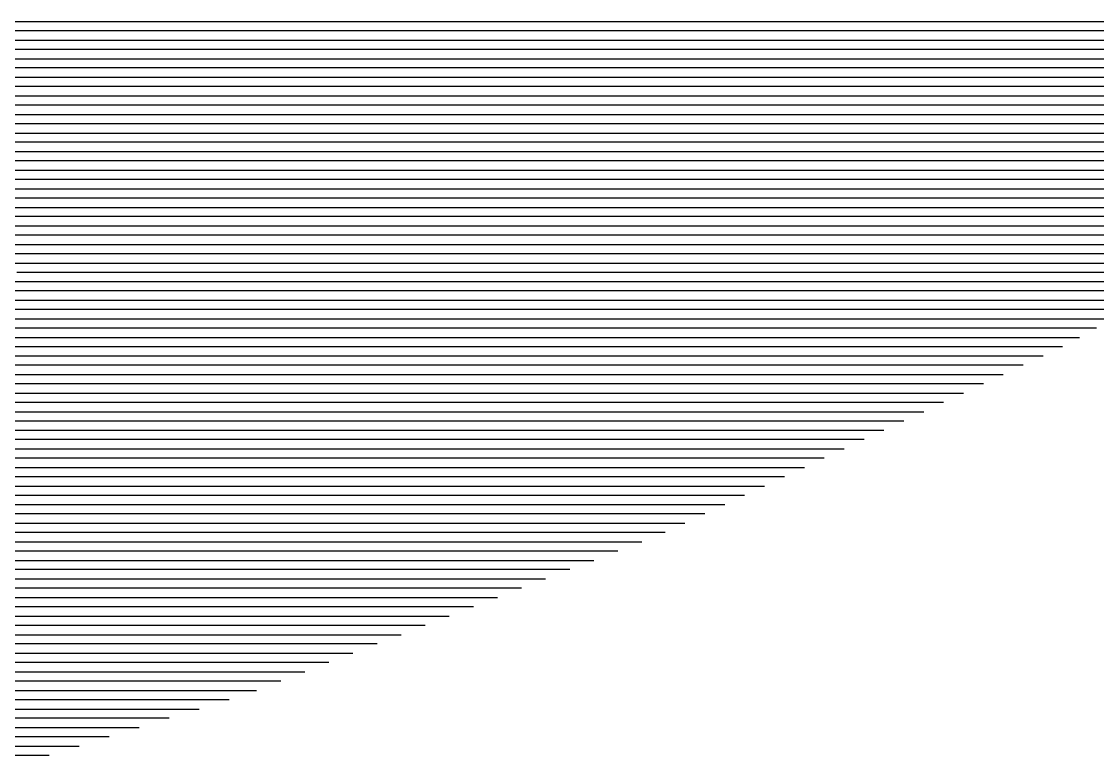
# Model space of a CAD drawing. Header units: metres. Extents: x -6.9 to 6.9, y -7 to 7.
# Drawn here: x 2.026 to 3.185, y -6.674 to -5.884 of the extents above; entities that cross this region are included whole.
import ezdxf

# ---------------------------------------------------------------- set-up
doc = ezdxf.new("R2010")
doc.units = ezdxf.units.M

msp = doc.modelspace()

# ---------------------------------------------------------------- linework, layer by layer
for p, q in [((1.87462, -5.883531, 0.339654), (2.042002, -5.883531, 0.360898)), ((2.042002, -5.883531, 0.360898), (2.381151, -5.883531, 0.405377)), ((2.381151, -5.883531, 0.405377), (2.517074, -5.883531, 0.422836)), ((2.517074, -5.883531, 0.422836), (2.913884, -5.883531, 0.475431)), ((2.913884, -5.883531, 0.475431), (3.007522, -5.883531, 0.487597)), ((3.007522, -5.883531, 0.487597), (3.42137, -5.883531, 0.543003)), ((2.045124, -5.893531, 0.361674), (1.880053, -5.893531, 0.340723)), ((2.38719, -5.893531, 0.406536), (2.045124, -5.893531, 0.361674)), ((2.520651, -5.893531, 0.423679), (2.38719, -5.893531, 0.406536)), ((2.920471, -5.893531, 0.476672), (2.520651, -5.893531, 0.423679)), ((3.011443, -5.893531, 0.488492), (2.920471, -5.893531, 0.476672)), ((3.42803, -5.893531, 0.544265), (3.011443, -5.893531, 0.488492)), ((1.885486, -5.903531, 0.341793), (2.048246, -5.903531, 0.36245)), ((2.048246, -5.903531, 0.36245), (2.393228, -5.903531, 0.407694)), ((2.393228, -5.903531, 0.407694), (2.524228, -5.903531, 0.424522)), ((2.524228, -5.903531, 0.424522), (2.927059, -5.903531, 0.477914)), ((2.927059, -5.903531, 0.477914), (3.015365, -5.903531, 0.489388)), ((3.015365, -5.903531, 0.489388), (3.43469, -5.903531, 0.545527)), ((2.051368, -5.913531, 0.363227), (1.890919, -5.913531, 0.342863)), ((2.399267, -5.913531, 0.408853), (2.051368, -5.913531, 0.363227)), ((2.527806, -5.913531, 0.425364), (2.399267, -5.913531, 0.408853)), ((2.933647, -5.913531, 0.479156), (2.527806, -5.913531, 0.425364)), ((3.019286, -5.913531, 0.490283), (2.933647, -5.913531, 0.479156)), ((3.44135, -5.913531, 0.546789), (3.019286, -5.913531, 0.490283)), ((1.896352, -5.923531, 0.343932), (2.054491, -5.923531, 0.364003)), ((2.054491, -5.923531, 0.364003), (2.405306, -5.923531, 0.410012)), ((2.405306, -5.923531, 0.410012), (2.531383, -5.923531, 0.426207)), ((2.531383, -5.923531, 0.426207), (2.940235, -5.923531, 0.480398)), ((2.940235, -5.923531, 0.480398), (3.023207, -5.923531, 0.491178)), ((3.023207, -5.923531, 0.491178), (3.44801, -5.923531, 0.548051)), ((2.057613, -5.933531, 0.36478), (1.901785, -5.933531, 0.345002)), ((2.411345, -5.933531, 0.411171), (2.057613, -5.933531, 0.36478)), ((2.53496, -5.933531, 0.42705), (2.411345, -5.933531, 0.411171)), ((2.946822, -5.933531, 0.481639), (2.53496, -5.933531, 0.42705)), ((3.027129, -5.933531, 0.492073), (2.946822, -5.933531, 0.481639)), ((3.45467, -5.933531, 0.549313), (3.027129, -5.933531, 0.492073)), ((1.907218, -5.943531, 0.346072), (2.060735, -5.943531, 0.365556)), ((2.063858, -5.953531, 0.366332), (1.91265, -5.953531, 0.347141)), ((2.060735, -5.943531, 0.365556), (2.417383, -5.943531, 0.41233)), ((2.423422, -5.953531, 0.413489), (2.063858, -5.953531, 0.366332)), ((2.417383, -5.943531, 0.41233), (2.538537, -5.943531, 0.427893)), ((2.542115, -5.953531, 0.428735), (2.423422, -5.953531, 0.413489)), ((2.538537, -5.943531, 0.427893), (2.95341, -5.943531, 0.482881)), ((2.959998, -5.953531, 0.484123), (2.542115, -5.953531, 0.428735)), ((2.95341, -5.943531, 0.482881), (3.03105, -5.943531, 0.492969)), ((3.034972, -5.953531, 0.493864), (2.959998, -5.953531, 0.484123)), ((3.03105, -5.943531, 0.492969), (3.46133, -5.943531, 0.550575)), ((3.46799, -5.953531, 0.551837), (3.034972, -5.953531, 0.493864)), ((1.918083, -5.963531, 0.348211), (2.06698, -5.963531, 0.367109)), ((2.06698, -5.963531, 0.367109), (2.429461, -5.963531, 0.414648)), ((2.429461, -5.963531, 0.414648), (2.545692, -5.963531, 0.429578)), ((2.545692, -5.963531, 0.429578), (2.966585, -5.963531, 0.485364)), ((2.966585, -5.963531, 0.485364), (3.038893, -5.963531, 0.494759)), ((3.038893, -5.963531, 0.494759), (3.47465, -5.963531, 0.553099)), ((2.070102, -5.973531, 0.367885), (1.923516, -5.973531, 0.349281)), ((2.435499, -5.973531, 0.415807), (2.070102, -5.973531, 0.367885)), ((2.549269, -5.973531, 0.430421), (2.435499, -5.973531, 0.415807)), ((2.973173, -5.973531, 0.486606), (2.549269, -5.973531, 0.430421)), ((3.042815, -5.973531, 0.495655), (2.973173, -5.973531, 0.486606)), ((3.48131, -5.973531, 0.554361), (3.042815, -5.973531, 0.495655)), ((1.928949, -5.983531, 0.35035), (2.073224, -5.983531, 0.368661)), ((2.073224, -5.983531, 0.368661), (2.441538, -5.983531, 0.416965)), ((2.441538, -5.983531, 0.416965), (2.552846, -5.983531, 0.431263)), ((2.552846, -5.983531, 0.431263), (2.979761, -5.983531, 0.487848)), ((2.979761, -5.983531, 0.487848), (3.046736, -5.983531, 0.49655)), ((3.046736, -5.983531, 0.49655), (3.48797, -5.983531, 0.555623)), ((2.076347, -5.993531, 0.369438), (1.934382, -5.993531, 0.35142)), ((2.447577, -5.993531, 0.418124), (2.076347, -5.993531, 0.369438)), ((2.556423, -5.993531, 0.432106), (2.447577, -5.993531, 0.418124)), ((2.986348, -5.993531, 0.48909), (2.556423, -5.993531, 0.432106)), ((3.050658, -5.993531, 0.497445), (2.986348, -5.993531, 0.48909)), ((3.49463, -5.993531, 0.556885), (3.050658, -5.993531, 0.497445)), ((1.939815, -6.003531, 0.35249), (2.079469, -6.003531, 0.370214)), ((2.079469, -6.003531, 0.370214), (2.453615, -6.003531, 0.419283)), ((2.453615, -6.003531, 0.419283), (2.560001, -6.003531, 0.432949)), ((2.560001, -6.003531, 0.432949), (2.992936, -6.003531, 0.490331)), ((2.992936, -6.003531, 0.490331), (3.054579, -6.003531, 0.498341)), ((3.054579, -6.003531, 0.498341), (3.50129, -6.003531, 0.558147)), ((2.082591, -6.013531, 0.370991), (1.945248, -6.013531, 0.353559)), ((1.950681, -6.023531, 0.354629), (2.085713, -6.023531, 0.371767)), ((2.459654, -6.013531, 0.420442), (2.082591, -6.013531, 0.370991)), ((2.085713, -6.023531, 0.371767), (2.465693, -6.023531, 0.421601)), ((2.563578, -6.013531, 0.433791), (2.459654, -6.013531, 0.420442)), ((2.465693, -6.023531, 0.421601), (2.567155, -6.023531, 0.434634)), ((2.999524, -6.013531, 0.491573), (2.563578, -6.013531, 0.433791)), ((2.567155, -6.023531, 0.434634), (3.006112, -6.023531, 0.492815)), ((3.058501, -6.013531, 0.499236), (2.999524, -6.013531, 0.491573)), ((3.006112, -6.023531, 0.492815), (3.062422, -6.023531, 0.500131)), ((3.50795, -6.013531, 0.559409), (3.058501, -6.013531, 0.499236)), ((3.062422, -6.023531, 0.500131), (3.51461, -6.023531, 0.560671)), ((2.088836, -6.033531, 0.372543), (1.956114, -6.033531, 0.355699)), ((2.471731, -6.033531, 0.42276), (2.088836, -6.033531, 0.372543)), ((2.570732, -6.033531, 0.435477), (2.471731, -6.033531, 0.42276)), ((3.012699, -6.033531, 0.494056), (2.570732, -6.033531, 0.435477)), ((3.066344, -6.033531, 0.501026), (3.012699, -6.033531, 0.494056)), ((3.511566, -6.033531, 0.560633), (3.066344, -6.033531, 0.501026)), ((1.961547, -6.043531, 0.356768), (2.091958, -6.043531, 0.37332)), ((2.091958, -6.043531, 0.37332), (2.47777, -6.043531, 0.423919)), ((2.47777, -6.043531, 0.423919), (2.57431, -6.043531, 0.43632)), ((2.57431, -6.043531, 0.43632), (3.019287, -6.043531, 0.495298)), ((3.019287, -6.043531, 0.495298), (3.070265, -6.043531, 0.501922)), ((3.070265, -6.043531, 0.501922), (3.493359, -6.043531, 0.558566)), ((2.09508, -6.053531, 0.374096), (1.96698, -6.053531, 0.357838)), ((2.483809, -6.053531, 0.425078), (2.09508, -6.053531, 0.374096)), ((2.577887, -6.053531, 0.437162), (2.483809, -6.053531, 0.425078)), ((3.025875, -6.053531, 0.49654), (2.577887, -6.053531, 0.437162)), ((3.074186, -6.053531, 0.502817), (3.025875, -6.053531, 0.49654)), ((3.475151, -6.053531, 0.556499), (3.074186, -6.053531, 0.502817)), ((1.972412, -6.063531, 0.358908), (2.098203, -6.063531, 0.374873)), ((2.098203, -6.063531, 0.374873), (2.489848, -6.063531, 0.426237)), ((2.489848, -6.063531, 0.426237), (2.581464, -6.063531, 0.438005)), ((2.581464, -6.063531, 0.438005), (3.032462, -6.063531, 0.497782)), ((3.032462, -6.063531, 0.497782), (3.078108, -6.063531, 0.503712)), ((3.078108, -6.063531, 0.503712), (3.456944, -6.063531, 0.554431)), ((2.101325, -6.073531, 0.375649), (1.977845, -6.073531, 0.359977)), ((2.495886, -6.073531, 0.427395), (2.101325, -6.073531, 0.375649)), ((2.585041, -6.073531, 0.438848), (2.495886, -6.073531, 0.427395)), ((3.03905, -6.073531, 0.499023), (2.585041, -6.073531, 0.438848)), ((3.082029, -6.073531, 0.504608), (3.03905, -6.073531, 0.499023)), ((3.438737, -6.073531, 0.552364), (3.082029, -6.073531, 0.504608)), ((1.983278, -6.083531, 0.361047), (2.104447, -6.083531, 0.376425)), ((2.107569, -6.093531, 0.377202), (1.988711, -6.093531, 0.362117)), ((2.104447, -6.083531, 0.376425), (2.501925, -6.083531, 0.428554)), ((2.507964, -6.093531, 0.429713), (2.107569, -6.093531, 0.377202)), ((2.501925, -6.083531, 0.428554), (2.588618, -6.083531, 0.43969)), ((2.592196, -6.093531, 0.440533), (2.507964, -6.093531, 0.429713)), ((2.588618, -6.083531, 0.43969), (3.045638, -6.083531, 0.500265)), ((3.052225, -6.093531, 0.501507), (2.592196, -6.093531, 0.440533)), ((3.045638, -6.083531, 0.500265), (3.085951, -6.083531, 0.505503)), ((3.089872, -6.093531, 0.506398), (3.052225, -6.093531, 0.501507)), ((3.085951, -6.083531, 0.505503), (3.42053, -6.083531, 0.550297)), ((3.402323, -6.093531, 0.548229), (3.089872, -6.093531, 0.506398)), ((1.994144, -6.103531, 0.363186), (2.110692, -6.103531, 0.377978)), ((2.110692, -6.103531, 0.377978), (2.514002, -6.103531, 0.430872)), ((2.514002, -6.103531, 0.430872), (2.595773, -6.103531, 0.441376)), ((2.595773, -6.103531, 0.441376), (3.058813, -6.103531, 0.502749)), ((3.058813, -6.103531, 0.502749), (3.093794, -6.103531, 0.507293)), ((3.093794, -6.103531, 0.507293), (3.384116, -6.103531, 0.546162)), ((2.113814, -6.113531, 0.378755), (1.999577, -6.113531, 0.364256)), ((2.520041, -6.113531, 0.432031), (2.113814, -6.113531, 0.378755)), ((2.59935, -6.113531, 0.442218), (2.520041, -6.113531, 0.432031)), ((3.065401, -6.113531, 0.50399), (2.59935, -6.113531, 0.442218)), ((3.097715, -6.113531, 0.508189), (3.065401, -6.113531, 0.50399)), ((3.365909, -6.113531, 0.544095), (3.097715, -6.113531, 0.508189)), ((2.00501, -6.123531, 0.365326), (2.116936, -6.123531, 0.379531)), ((2.116936, -6.123531, 0.379531), (2.52608, -6.123531, 0.43319)), ((2.52608, -6.123531, 0.43319), (2.602927, -6.123531, 0.443061)), ((2.602927, -6.123531, 0.443061), (3.071989, -6.123531, 0.505232)), ((3.071989, -6.123531, 0.505232), (3.101637, -6.123531, 0.509084)), ((3.101637, -6.123531, 0.509084), (3.347702, -6.123531, 0.542028)), ((2.120059, -6.133531, 0.380307), (2.010443, -6.133531, 0.366395)), ((2.532118, -6.133531, 0.434349), (2.120059, -6.133531, 0.380307)), ((2.606505, -6.133531, 0.443904), (2.532118, -6.133531, 0.434349)), ((3.078576, -6.133531, 0.506474), (2.606505, -6.133531, 0.443904)), ((3.105558, -6.133531, 0.509979), (3.078576, -6.133531, 0.506474)), ((3.329495, -6.133531, 0.53996), (3.105558, -6.133531, 0.509979)), ((2.015876, -6.143531, 0.367465), (2.123181, -6.143531, 0.381084)), ((2.123181, -6.143531, 0.381084), (2.538157, -6.143531, 0.435508)), ((2.538157, -6.143531, 0.435508), (2.610082, -6.143531, 0.444747)), ((2.610082, -6.143531, 0.444747), (3.085164, -6.143531, 0.507715)), ((3.085164, -6.143531, 0.507715), (3.10948, -6.143531, 0.510875)), ((3.10948, -6.143531, 0.510875), (3.311288, -6.143531, 0.537893)), ((2.126303, -6.153531, 0.38186), (2.021309, -6.153531, 0.368535)), ((2.544196, -6.153531, 0.436666), (2.126303, -6.153531, 0.38186)), ((2.613659, -6.153531, 0.445589), (2.544196, -6.153531, 0.436666)), ((3.091752, -6.153531, 0.508957), (2.613659, -6.153531, 0.445589)), ((3.113401, -6.153531, 0.51177), (3.091752, -6.153531, 0.508957)), ((3.293081, -6.153531, 0.535826), (3.113401, -6.153531, 0.51177)), ((1.655318, -6.163531, 0.321429), (2.026742, -6.163531, 0.369604)), ((2.032174, -6.173531, 0.370674), (1.65794, -6.173531, 0.322134)), ((2.026742, -6.163531, 0.369604), (2.129425, -6.163531, 0.382637)), ((2.132548, -6.173531, 0.383413), (2.032174, -6.173531, 0.370674)), ((2.129425, -6.163531, 0.382637), (2.550234, -6.163531, 0.437825)), ((2.556273, -6.173531, 0.438984), (2.132548, -6.173531, 0.383413)), ((2.550234, -6.163531, 0.437825), (2.617236, -6.163531, 0.446432)), ((2.620813, -6.173531, 0.447275), (2.556273, -6.173531, 0.438984)), ((2.617236, -6.163531, 0.446432), (3.098339, -6.163531, 0.510199)), ((3.104927, -6.173531, 0.511441), (2.620813, -6.173531, 0.447275)), ((3.098339, -6.163531, 0.510199), (3.117323, -6.163531, 0.512665)), ((3.121244, -6.173531, 0.513561), (3.104927, -6.173531, 0.511441)), ((3.117323, -6.163531, 0.512665), (3.274874, -6.163531, 0.533758)), ((3.256667, -6.173531, 0.531691), (3.121244, -6.173531, 0.513561)), ((1.660562, -6.183531, 0.322839), (2.037607, -6.183531, 0.371744)), ((2.037607, -6.183531, 0.371744), (2.13567, -6.183531, 0.384189)), ((2.13567, -6.183531, 0.384189), (2.562312, -6.183531, 0.440143)), ((2.562312, -6.183531, 0.440143), (2.624391, -6.183531, 0.448117)), ((2.624391, -6.183531, 0.448117), (3.111515, -6.183531, 0.512682)), ((3.111515, -6.183531, 0.512682), (3.125165, -6.183531, 0.514456)), ((3.125165, -6.183531, 0.514456), (3.23846, -6.183531, 0.529624)), ((2.04304, -6.193531, 0.372813), (1.663184, -6.193531, 0.323544)), ((2.138792, -6.193531, 0.384966), (2.04304, -6.193531, 0.372813)), ((2.568351, -6.193531, 0.441302), (2.138792, -6.193531, 0.384966)), ((2.627968, -6.193531, 0.44896), (2.568351, -6.193531, 0.441302)), ((3.118102, -6.193531, 0.513924), (2.627968, -6.193531, 0.44896)), ((3.129087, -6.193531, 0.515351), (3.118102, -6.193531, 0.513924)), ((3.220253, -6.193531, 0.527557), (3.129087, -6.193531, 0.515351)), ((1.665806, -6.203531, 0.324249), (2.048473, -6.203531, 0.373883)), ((2.048473, -6.203531, 0.373883), (2.141915, -6.203531, 0.385742)), ((2.141915, -6.203531, 0.385742), (2.574389, -6.203531, 0.442461)), ((2.574389, -6.203531, 0.442461), (2.631545, -6.203531, 0.449803)), ((2.631545, -6.203531, 0.449803), (3.12469, -6.203531, 0.515166)), ((3.12469, -6.203531, 0.515166), (3.133008, -6.203531, 0.516246)), ((3.133008, -6.203531, 0.516246), (3.202046, -6.203531, 0.525489)), ((2.053906, -6.213531, 0.374952), (1.668427, -6.213531, 0.324954)), ((2.145037, -6.213531, 0.386519), (2.053906, -6.213531, 0.374952)), ((2.580428, -6.213531, 0.44362), (2.145037, -6.213531, 0.386519)), ((2.635122, -6.213531, 0.450645), (2.580428, -6.213531, 0.44362)), ((3.131278, -6.213531, 0.516407), (2.635122, -6.213531, 0.450645)), ((3.13693, -6.213531, 0.517142), (3.131278, -6.213531, 0.516407)), ((3.183839, -6.213531, 0.523422), (3.13693, -6.213531, 0.517142)), ((1.671049, -6.223531, 0.325659), (2.059339, -6.223531, 0.376022)), ((2.059339, -6.223531, 0.376022), (2.148159, -6.223531, 0.387295)), ((2.148159, -6.223531, 0.387295), (2.586467, -6.223531, 0.444779)), ((2.586467, -6.223531, 0.444779), (2.6387, -6.223531, 0.451488)), ((2.6387, -6.223531, 0.451488), (3.137866, -6.223531, 0.517649)), ((3.137866, -6.223531, 0.517649), (3.140851, -6.223531, 0.518037)), ((3.140851, -6.223531, 0.518037), (3.165632, -6.223531, 0.521355)), ((2.064772, -6.233531, 0.377092), (1.673671, -6.233531, 0.326364)), ((1.676293, -6.243531, 0.327069), (2.070205, -6.243531, 0.378161)), ((2.151281, -6.233531, 0.388071), (2.064772, -6.233531, 0.377092)), ((2.070205, -6.243531, 0.378161), (2.154404, -6.243531, 0.388848)), ((2.592505, -6.233531, 0.445938), (2.151281, -6.233531, 0.388071)), ((2.154404, -6.243531, 0.388848), (2.598544, -6.243531, 0.447096)), ((2.642277, -6.233531, 0.452331), (2.592505, -6.233531, 0.445938)), ((2.598544, -6.243531, 0.447096), (2.645854, -6.243531, 0.453173)), ((3.144453, -6.233531, 0.518891), (2.642277, -6.233531, 0.452331)), ((2.645854, -6.243531, 0.453173), (3.126386, -6.243531, 0.516865)), ((3.144773, -6.233531, 0.518932), (3.144453, -6.233531, 0.518891)), ((3.147425, -6.233531, 0.519287), (3.144773, -6.233531, 0.518932)), ((2.075638, -6.253531, 0.379231), (1.678915, -6.253531, 0.327774)), ((2.157526, -6.253531, 0.389624), (2.075638, -6.253531, 0.379231)), ((2.604583, -6.253531, 0.448255), (2.157526, -6.253531, 0.389624)), ((2.649431, -6.253531, 0.454016), (2.604583, -6.253531, 0.448255)), ((3.104962, -6.253531, 0.514394), (2.649431, -6.253531, 0.454016)), ((1.681537, -6.263531, 0.328479), (2.081071, -6.263531, 0.380301)), ((2.081071, -6.263531, 0.380301), (2.160648, -6.263531, 0.390401)), ((2.160648, -6.263531, 0.390401), (2.610621, -6.263531, 0.449414)), ((2.610621, -6.263531, 0.449414), (2.653008, -6.263531, 0.454859)), ((2.653008, -6.263531, 0.454859), (3.083538, -6.263531, 0.511923)), ((2.086504, -6.273531, 0.38137), (1.684159, -6.273531, 0.329184)), ((2.163771, -6.273531, 0.391177), (2.086504, -6.273531, 0.38137)), ((2.61666, -6.273531, 0.450573), (2.163771, -6.273531, 0.391177)), ((2.656586, -6.273531, 0.455702), (2.61666, -6.273531, 0.450573)), ((3.062114, -6.273531, 0.509452), (2.656586, -6.273531, 0.455702)), ((1.686781, -6.283531, 0.329889), (2.091936, -6.283531, 0.38244)), ((2.091936, -6.283531, 0.38244), (2.166893, -6.283531, 0.391953)), ((2.166893, -6.283531, 0.391953), (2.622699, -6.283531, 0.451732)), ((2.622699, -6.283531, 0.451732), (2.660163, -6.283531, 0.456544)), ((2.660163, -6.283531, 0.456544), (3.04069, -6.283531, 0.50698)), ((2.097369, -6.293531, 0.38351), (1.689402, -6.293531, 0.330594)), ((2.170015, -6.293531, 0.39273), (2.097369, -6.293531, 0.38351)), ((2.628737, -6.293531, 0.452891), (2.170015, -6.293531, 0.39273)), ((2.66374, -6.293531, 0.457387), (2.628737, -6.293531, 0.452891)), ((3.019265, -6.293531, 0.504509), (2.66374, -6.293531, 0.457387)), ((1.692024, -6.303531, 0.331299), (2.102802, -6.303531, 0.384579)), ((2.108235, -6.313531, 0.385649), (1.694646, -6.313531, 0.332004)), ((2.102802, -6.303531, 0.384579), (2.173137, -6.303531, 0.393506)), ((2.17626, -6.313531, 0.394283), (2.108235, -6.313531, 0.385649)), ((2.173137, -6.303531, 0.393506), (2.634776, -6.303531, 0.45405)), ((2.640815, -6.313531, 0.455209), (2.17626, -6.313531, 0.394283)), ((2.634776, -6.303531, 0.45405), (2.667317, -6.303531, 0.45823)), ((2.670895, -6.313531, 0.459072), (2.640815, -6.313531, 0.455209)), ((2.667317, -6.303531, 0.45823), (2.997841, -6.303531, 0.502038)), ((2.976417, -6.313531, 0.499567), (2.670895, -6.313531, 0.459072)), ((1.697268, -6.323531, 0.332709), (2.113668, -6.323531, 0.386719)), ((2.113668, -6.323531, 0.386719), (2.179382, -6.323531, 0.395059)), ((2.179382, -6.323531, 0.395059), (2.646854, -6.323531, 0.456367)), ((2.646854, -6.323531, 0.456367), (2.674472, -6.323531, 0.459915)), ((2.674472, -6.323531, 0.459915), (2.954993, -6.323531, 0.497096)), ((2.119101, -6.333531, 0.387788), (1.69989, -6.333531, 0.333415)), ((2.182504, -6.333531, 0.395835), (2.119101, -6.333531, 0.387788)), ((2.652892, -6.333531, 0.457526), (2.182504, -6.333531, 0.395835)), ((2.678049, -6.333531, 0.460758), (2.652892, -6.333531, 0.457526)), ((2.933569, -6.333531, 0.494625), (2.678049, -6.333531, 0.460758)), ((1.702512, -6.343531, 0.33412), (2.124534, -6.343531, 0.388858)), ((2.124534, -6.343531, 0.388858), (2.185626, -6.343531, 0.396612)), ((2.185626, -6.343531, 0.396612), (2.658931, -6.343531, 0.458685)), ((2.658931, -6.343531, 0.458685), (2.681626, -6.343531, 0.4616)), ((2.681626, -6.343531, 0.4616), (2.912145, -6.343531, 0.492154)), ((2.129967, -6.353531, 0.389928), (1.705134, -6.353531, 0.334825)), ((2.188749, -6.353531, 0.397388), (2.129967, -6.353531, 0.389928)), ((2.66497, -6.353531, 0.459844), (2.188749, -6.353531, 0.397388)), ((2.685203, -6.353531, 0.462443), (2.66497, -6.353531, 0.459844)), ((2.890721, -6.353531, 0.489683), (2.685203, -6.353531, 0.462443)), ((1.707755, -6.363531, 0.33553), (2.1354, -6.363531, 0.390997)), ((2.1354, -6.363531, 0.390997), (2.191871, -6.363531, 0.398165)), ((2.191871, -6.363531, 0.398165), (2.671008, -6.363531, 0.461003)), ((2.671008, -6.363531, 0.461003), (2.688781, -6.363531, 0.463286)), ((2.688781, -6.363531, 0.463286), (2.869297, -6.363531, 0.487212)), ((2.140833, -6.373531, 0.392067), (1.710377, -6.373531, 0.336235)), ((2.194993, -6.373531, 0.398941), (2.140833, -6.373531, 0.392067)), ((2.677047, -6.373531, 0.462162), (2.194993, -6.373531, 0.398941)), ((2.692358, -6.373531, 0.464129), (2.677047, -6.373531, 0.462162)), ((2.847872, -6.373531, 0.484741), (2.692358, -6.373531, 0.464129)), ((1.712999, -6.383531, 0.33694), (2.146266, -6.383531, 0.393137)), ((2.151699, -6.393531, 0.394206), (1.715621, -6.393531, 0.337645)), ((2.146266, -6.383531, 0.393137), (2.198116, -6.383531, 0.399717)), ((2.201238, -6.393531, 0.400494), (2.151699, -6.393531, 0.394206)), ((2.198116, -6.383531, 0.399717), (2.683086, -6.383531, 0.463321)), ((2.689124, -6.393531, 0.46448), (2.201238, -6.393531, 0.400494)), ((2.683086, -6.383531, 0.463321), (2.695935, -6.383531, 0.464971)), ((2.699512, -6.393531, 0.465814), (2.689124, -6.393531, 0.46448)), ((2.695935, -6.383531, 0.464971), (2.826448, -6.383531, 0.48227)), ((2.805024, -6.393531, 0.479799), (2.699512, -6.393531, 0.465814)), ((1.718243, -6.403531, 0.33835), (2.157131, -6.403531, 0.395276)), ((2.157131, -6.403531, 0.395276), (2.20436, -6.403531, 0.40127)), ((2.20436, -6.403531, 0.40127), (2.695163, -6.403531, 0.465638)), ((2.695163, -6.403531, 0.465638), (2.70309, -6.403531, 0.466657)), ((2.70309, -6.403531, 0.466657), (2.7836, -6.403531, 0.477328)), ((2.162564, -6.413531, 0.396346), (1.720865, -6.413531, 0.339055)), ((2.207482, -6.413531, 0.402047), (2.162564, -6.413531, 0.396346)), ((2.701202, -6.413531, 0.466797), (2.207482, -6.413531, 0.402047)), ((2.706667, -6.413531, 0.467499), (2.701202, -6.413531, 0.466797)), ((2.762176, -6.413531, 0.474857), (2.706667, -6.413531, 0.467499)), ((1.723487, -6.423531, 0.33976), (2.167997, -6.423531, 0.397415)), ((2.167997, -6.423531, 0.397415), (2.210605, -6.423531, 0.402823)), ((2.210605, -6.423531, 0.402823), (2.70724, -6.423531, 0.467956)), ((2.70724, -6.423531, 0.467956), (2.710244, -6.423531, 0.468342)), ((2.710244, -6.423531, 0.468342), (2.740752, -6.423531, 0.472386)), ((2.17343, -6.433531, 0.398485), (1.726109, -6.433531, 0.340465)), ((2.213727, -6.433531, 0.403599), (2.17343, -6.433531, 0.398485)), ((2.713279, -6.433531, 0.469115), (2.213727, -6.433531, 0.403599)), ((2.713821, -6.433531, 0.469185), (2.713279, -6.433531, 0.469115)), ((2.719328, -6.433531, 0.469915), (2.713821, -6.433531, 0.469185)), ((1.72873, -6.443531, 0.34117), (2.178863, -6.443531, 0.399555)), ((2.178863, -6.443531, 0.399555), (2.216849, -6.443531, 0.404376)), ((2.216849, -6.443531, 0.404376), (2.694393, -6.443531, 0.467005)), ((2.184296, -6.453531, 0.400624), (1.731352, -6.453531, 0.341875)), ((1.733974, -6.463531, 0.34258), (2.189729, -6.463531, 0.401694)), ((2.219972, -6.453531, 0.405152), (2.184296, -6.453531, 0.400624)), ((2.189729, -6.463531, 0.401694), (2.223094, -6.463531, 0.405929)), ((2.668468, -6.453531, 0.463972), (2.219972, -6.453531, 0.405152)), ((2.223094, -6.463531, 0.405929), (2.642542, -6.463531, 0.460939)), ((2.195162, -6.473531, 0.402764), (1.736596, -6.473531, 0.343285)), ((2.226216, -6.473531, 0.406705), (2.195162, -6.473531, 0.402764)), ((2.616616, -6.473531, 0.457906), (2.226216, -6.473531, 0.406705)), ((1.739218, -6.483531, 0.34399), (2.200595, -6.483531, 0.403833)), ((2.200595, -6.483531, 0.403833), (2.229338, -6.483531, 0.407481)), ((2.229338, -6.483531, 0.407481), (2.59069, -6.483531, 0.454872)), ((2.206028, -6.493531, 0.404903), (1.74184, -6.493531, 0.344695)), ((2.232461, -6.493531, 0.408258), (2.206028, -6.493531, 0.404903)), ((2.564764, -6.493531, 0.451839), (2.232461, -6.493531, 0.408258)), ((1.744462, -6.503531, 0.3454), (2.211461, -6.503531, 0.405973)), ((2.211461, -6.503531, 0.405973), (2.235583, -6.503531, 0.409034)), ((2.235583, -6.503531, 0.409034), (2.538839, -6.503531, 0.448806)), ((2.216893, -6.513531, 0.407042), (1.747084, -6.513531, 0.346105)), ((2.238705, -6.513531, 0.409811), (2.216893, -6.513531, 0.407042)), ((2.512913, -6.513531, 0.445773), (2.238705, -6.513531, 0.409811)), ((1.749705, -6.523531, 0.34681), (2.222326, -6.523531, 0.408112)), ((2.227759, -6.533531, 0.409182), (1.752327, -6.533531, 0.347516)), ((2.222326, -6.523531, 0.408112), (2.241828, -6.523531, 0.410587)), ((2.24495, -6.533531, 0.411363), (2.227759, -6.533531, 0.409182)), ((2.241828, -6.523531, 0.410587), (2.486987, -6.523531, 0.442739)), ((2.461061, -6.533531, 0.439706), (2.24495, -6.533531, 0.411363)), ((1.754949, -6.543531, 0.348221), (2.233192, -6.543531, 0.410251)), ((2.233192, -6.543531, 0.410251), (2.248072, -6.543531, 0.41214)), ((2.248072, -6.543531, 0.41214), (2.435136, -6.543531, 0.436673)), ((2.238625, -6.553531, 0.411321), (1.757571, -6.553531, 0.348926)), ((2.251194, -6.553531, 0.412916), (2.238625, -6.553531, 0.411321)), ((2.40921, -6.553531, 0.43364), (2.251194, -6.553531, 0.412916)), ((1.760193, -6.563531, 0.349631), (2.244058, -6.563531, 0.41239)), ((2.244058, -6.563531, 0.41239), (2.254317, -6.563531, 0.413692)), ((2.254317, -6.563531, 0.413692), (2.383284, -6.563531, 0.430606)), ((2.249491, -6.573531, 0.41346), (1.762815, -6.573531, 0.350336)), ((2.257439, -6.573531, 0.414469), (2.249491, -6.573531, 0.41346)), ((2.357358, -6.573531, 0.427573), (2.257439, -6.573531, 0.414469)), ((1.765437, -6.583531, 0.351041), (2.254924, -6.583531, 0.41453)), ((2.254924, -6.583531, 0.41453), (2.260561, -6.583531, 0.415245)), ((2.260561, -6.583531, 0.415245), (2.331432, -6.583531, 0.42454)), ((2.260357, -6.593531, 0.415599), (1.768059, -6.593531, 0.351746)), ((2.263684, -6.593531, 0.416022), (2.260357, -6.593531, 0.415599)), ((2.305507, -6.593531, 0.421507), (2.263684, -6.593531, 0.416022)), ((1.77068, -6.603531, 0.352451), (2.26579, -6.603531, 0.416669)), ((2.250081, -6.613531, 0.414997), (1.773302, -6.613531, 0.353156)), ((2.26579, -6.603531, 0.416669), (2.266806, -6.603531, 0.416798)), ((2.266806, -6.603531, 0.416798), (2.279581, -6.603531, 0.418474)), ((1.775924, -6.623531, 0.353861), (2.217774, -6.623531, 0.411171)), ((2.185468, -6.633531, 0.407346), (1.778546, -6.633531, 0.354566)), ((1.781168, -6.643531, 0.355271), (2.153162, -6.643531, 0.403521)), ((2.120856, -6.653531, 0.399695), (1.78379, -6.653531, 0.355976)), ((1.786412, -6.663531, 0.356681), (2.08855, -6.663531, 0.39587)), ((2.056244, -6.673531, 0.392045), (1.789033, -6.673531, 0.357386))]:
    msp.add_line(p, q)

doc.saveas('drawing.dxf')
